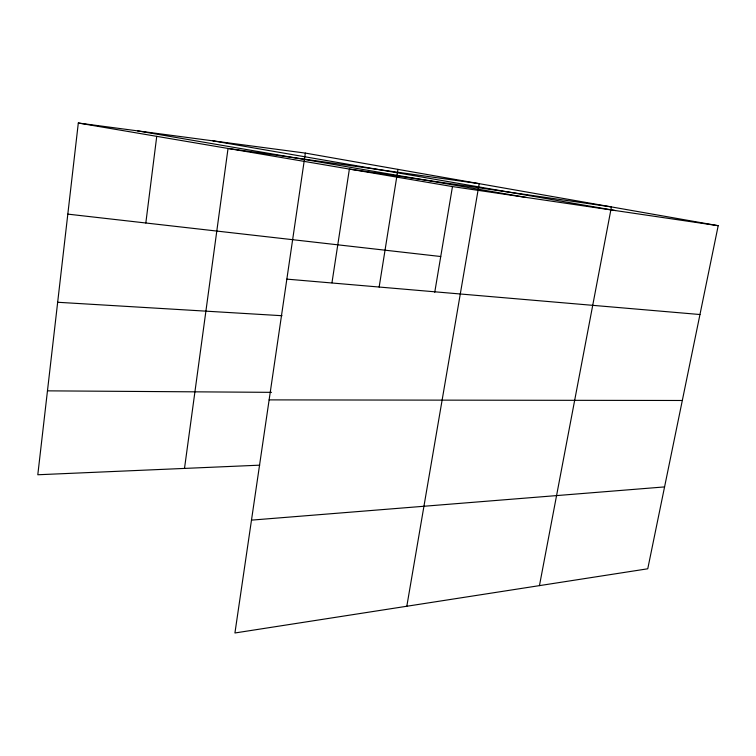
<?xml version="1.0" encoding="UTF-8"?>
<svg xmlns="http://www.w3.org/2000/svg" width="756" height="756" viewBox="0 0 756 756"><rect width="100%" height="100%" fill="white"/><g stroke="black" fill="none" stroke-linecap="round" stroke-linejoin="round"><path stroke-width="1.13" d="M305.339 153.09L234.927 632.98L647.76 568.786L718.2 225.694L305.339 153.09L78.312 123.02L37.8 474.759L259.695 465.167M145.823 223.001L156.747 136.345M184.502 468.418L228.038 148.459L479.181 183.661L406.813 606.255M331.969 282.753L349.376 169.07L611.424 206.917L539.453 585.626M379.153 287.034L397.949 169.372M434.747 292.27L452.466 186.581L718.2 225.694M251.483 520.128L664.571 486.911M269.127 399.886L682.318 400.482M47.467 390.852L271.536 392.345M57.664 302.268L282.016 315.715M286.845 279.125L699.962 314.524M67.823 214.128L440.739 256.52M78.312 123.02L452.466 186.581M137.526 130.864L526.289 197.448M212.842 140.833L615.422 210.565"/></g></svg>
